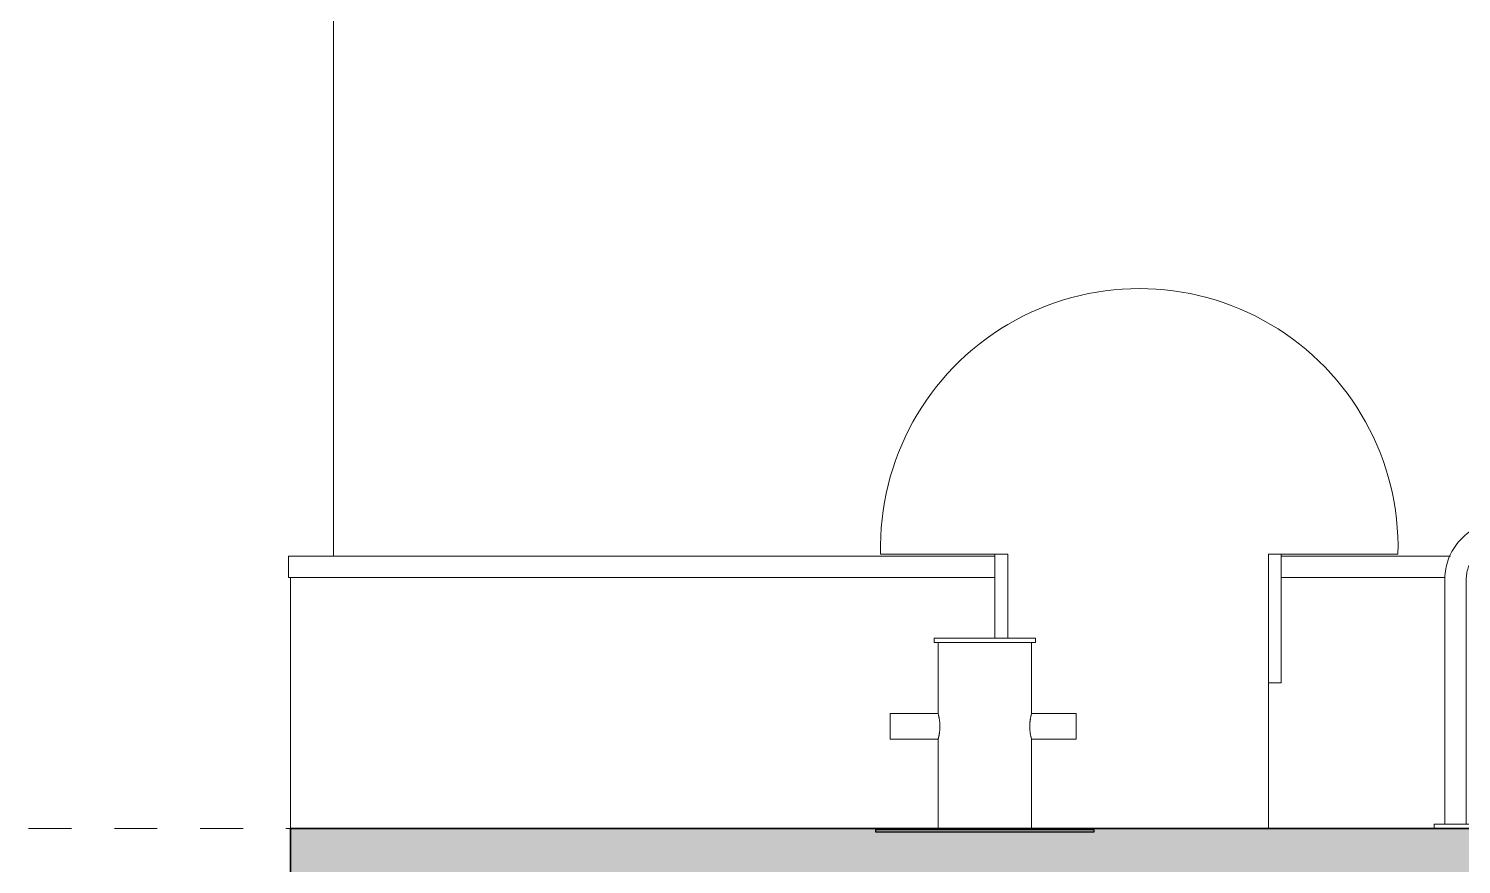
# Model space of a CAD drawing. Header units: metres. Extents: x -3 to 137, y -7 to 15.
# Drawn here: x 106.689 to 110.031, y -0.083 to 1.865 of the extents above; entities that cross this region are included whole.
import ezdxf

# ---------------------------------------------------------------- set-up
doc = ezdxf.new("R2010")
doc.units = ezdxf.units.M
doc.linetypes.add('Centre', pattern=[0.03175, 0.00635, -0.00475, 0.0159, -0.00475])
for name, color, linetype, lineweight in [('A-FLOR', 7, 'Continuous', 9), ('A-FLOR-LEVL', 7, 'Continuous', 9), ('A-FLOR-PATT', 7, 'Continuous', 35), ('A-GENM', 7, 'Continuous', 9), ('A-WALL', 7, 'Continuous', 9), ('I-WALL', 7, 'Continuous', 9)]:
    doc.layers.add(name, color=color, linetype=linetype, lineweight=lineweight)

# ---------------------------------------------------------------- blocks, each defined once
blk = doc.blocks.new('M_Boca extracción - M_Boca extracción-2633244-Elevation 6 - a')
at = {"layer": 'A-GENM', "color": 8, "true_color": 0x808080}
for p, q in [((-16.642, 0.64), (-16.3454, 0.64)), ((-16.3754, 0.64), (-16.3754, 0.4442)), ((-16.3454, 0.64), (-16.3754, 0.64)), ((-16.3454, 0.64), (-16.3454, 0.4442)), ((-16.3454, 0.4442), (-16.3454, 0.64)), ((-15.7374, 0), (-15.7374, 0.64)), ((-15.7374, 0.64), (-15.4352, 0.64)), ((-15.7074, 0.64), (-15.7374, 0.64)), ((-15.7374, 0.64), (-15.7374, 0.34)), ((-15.7074, 0.34), (-15.7074, 0.64)), ((-15.7374, 0.34), (-15.7074, 0.34))]:
    blk.add_line(p, q, dxfattribs=at)
blk.add_arc((-16.0386, 0.6557), 0.6036, 358.5166, 181.4834, dxfattribs=at)
blk = doc.blocks.new('M_Boquilla salida-2 - M_Boquilla salida-2-2743545-Elevation 6 - a')
at = {"layer": 'A-GENM', "color": 8, "true_color": 0x808080}
for p, q in [((-15.326, 0.5808), (-15.326, 0.0101)), ((-15.276, 0.0101), (-15.276, 0.5808)), ((-15.1036, 0.5808), (-15.1036, 0.4411)), ((-15.0536, 0.4411), (-15.0536, 0.5808)), ((-15.1036, 0.4411), (-15.0536, 0.4411)), ((-15.351, 0.0101), (-15.351, 0)), ((-15.251, 0.0101), (-15.351, 0.0101)), ((-15.251, 0), (-15.251, 0.0101))]:
    blk.add_line(p, q, dxfattribs=at)
at = {"layer": 'A-GENM', "color": 8, "true_color": 0x808080, "flags": 128}
for points in [[(-15.2617, 0.6964), (-15.2655, 0.694), (-15.27, 0.6909), (-15.2743, 0.6876), (-15.2785, 0.6841), (-15.2826, 0.6805), (-15.2865, 0.6767), (-15.2902, 0.6728), (-15.2938, 0.6687), (-15.2973, 0.6644), (-15.3005, 0.6601), (-15.3036, 0.6556), (-15.3065, 0.651), (-15.3092, 0.6463), (-15.3117, 0.6414), (-15.3141, 0.6365), (-15.3162, 0.6315), (-15.3181, 0.6264), (-15.3199, 0.6212), (-15.3214, 0.616), (-15.3227, 0.6107), (-15.3238, 0.6054), (-15.3246, 0.6), (-15.3253, 0.5946), (-15.3257, 0.5891), (-15.326, 0.5837), (-15.326, 0.5808)], [(-15.0536, 0.5808), (-15.0537, 0.5862), (-15.054, 0.5916), (-15.0546, 0.5971), (-15.0554, 0.6025), (-15.0563, 0.6078), (-15.0575, 0.6131), (-15.0589, 0.6184), (-15.0605, 0.6236), (-15.0623, 0.6287), (-15.0644, 0.6338), (-15.0666, 0.6388), (-15.069, 0.6437), (-15.0716, 0.6484), (-15.0744, 0.6531), (-15.0774, 0.6577), (-15.0806, 0.6621), (-15.0839, 0.6664), (-15.0874, 0.6706), (-15.0911, 0.6746), (-15.0949, 0.6785), (-15.0989, 0.6822), (-15.103, 0.6857), (-15.1073, 0.6891), (-15.1117, 0.6923), (-15.1162, 0.6954), (-15.1201, 0.6977)], [(-15.276, 0.5808), (-15.2759, 0.5842), (-15.2757, 0.5877), (-15.2754, 0.5911), (-15.2749, 0.5945), (-15.2743, 0.5979), (-15.2735, 0.6013), (-15.2726, 0.6046), (-15.2716, 0.6079), (-15.2705, 0.6111), (-15.2692, 0.6143), (-15.2678, 0.6175), (-15.2663, 0.6206), (-15.2646, 0.6236), (-15.2628, 0.6266), (-15.2609, 0.6294), (-15.2589, 0.6322), (-15.2568, 0.635), (-15.2546, 0.6376), (-15.2523, 0.6401), (-15.2499, 0.6426), (-15.2473, 0.6449), (-15.2447, 0.6472), (-15.242, 0.6493), (-15.2392, 0.6514), (-15.2364, 0.6533), (-15.2334, 0.6551), (-15.2304, 0.6568), (-15.2274, 0.6583), (-15.2242, 0.6598), (-15.221, 0.6611), (-15.2178, 0.6623), (-15.2145, 0.6633), (-15.2112, 0.6643), (-15.2078, 0.6651), (-15.2045, 0.6657), (-15.201, 0.6662), (-15.1976, 0.6666), (-15.1942, 0.6668), (-15.1907, 0.667), (-15.1873, 0.6669), (-15.1838, 0.6668), (-15.1804, 0.6664), (-15.177, 0.666), (-15.1736, 0.6654), (-15.1702, 0.6647), (-15.1669, 0.6639), (-15.1636, 0.6629), (-15.1603, 0.6618), (-15.1571, 0.6605), (-15.1539, 0.6591), (-15.1508, 0.6576), (-15.1478, 0.656), (-15.1448, 0.6543), (-15.1419, 0.6524), (-15.1391, 0.6505), (-15.1363, 0.6484), (-15.1337, 0.6462), (-15.1311, 0.6439), (-15.1286, 0.6415), (-15.1262, 0.639), (-15.124, 0.6364), (-15.1218, 0.6337), (-15.1197, 0.631), (-15.1178, 0.6281), (-15.1159, 0.6252), (-15.1142, 0.6222), (-15.1126, 0.6192), (-15.1112, 0.616), (-15.1098, 0.6129), (-15.1086, 0.6096), (-15.1075, 0.6064), (-15.1065, 0.6031), (-15.1057, 0.5997), (-15.105, 0.5963), (-15.1045, 0.5929), (-15.1041, 0.5895), (-15.1038, 0.5861), (-15.1036, 0.5826), (-15.1036, 0.5808)]]:
    blk.add_lwpolyline(points, dxfattribs=at)
blk = doc.blocks.new('Bolardo - Bolardo-2116282-Elevation 6 - a')
at = {"layer": 'A-GENM', "color": 8, "true_color": 0x808080}
for p, q in [((-16.5168, 0.4442), (-16.5168, 0.4342)), ((-16.5168, 0.4442), (-16.3988, 0.4442)), ((-16.3988, 0.4442), (-16.2808, 0.4442)), ((-16.2808, 0.4342), (-16.2808, 0.4442)), ((-16.3988, 0.4342), (-16.5168, 0.4342)), ((-16.5078, 0.4342), (-16.5078, 0.2682)), ((-16.2808, 0.4342), (-16.3988, 0.4342)), ((-16.2898, 0.2682), (-16.2898, 0.4342)), ((-16.5078, 0.2683), (-16.6199, 0.2683)), ((-16.6199, 0.2383), (-16.6199, 0.2683)), ((-16.1858, 0.2683), (-16.2898, 0.2683)), ((-16.1858, 0.2683), (-16.1858, 0.2383)), ((-16.6199, 0.2083), (-16.6199, 0.2383)), ((-16.1858, 0.2383), (-16.1858, 0.2083)), ((-16.6199, 0.2083), (-16.5078, 0.2083)), ((-16.5078, 0.2083), (-16.5078, 0)), ((-16.2898, 0.2083), (-16.1858, 0.2083)), ((-16.2898, 0), (-16.2898, 0.2083))]:
    blk.add_line(p, q, dxfattribs=at)
at = {"layer": 'A-GENM', "lineweight": 25}
for p, q in [((-16.1438, -0.0028), (-16.6538, -0.0028)), ((-16.6538, -0.0028), (-16.6538, -0.0078)), ((-16.6538, -0.0078), (-16.1438, -0.0078)), ((-16.1438, -0.0078), (-16.1438, -0.0028))]:
    blk.add_line(p, q, dxfattribs=at)
at = {"layer": 'A-GENM', "color": 8, "true_color": 0x808080}
for points, knots in [([(-16.5077, 0.2678), (-16.5078, 0.268), (-16.5078, 0.2682), (-16.5078, 0.2682), (-16.5078, 0.2682)], [0.44444444, 0.44444444, 0.44444444, 0.44444444, 0.47916667, 0.49994781, 0.49994781, 0.49994781, 0.49994781]), ([(-16.5078, 0.2682), (-16.5078, 0.2682), (-16.5078, 0.2682), (-16.5077, 0.268), (-16.5075, 0.2671), (-16.5071, 0.2654), (-16.5066, 0.2632), (-16.5061, 0.2613), (-16.5056, 0.259), (-16.505, 0.2558), (-16.504, 0.2491), (-16.5036, 0.2428), (-16.5036, 0.2383)], [0.4999488, 0.4999488, 0.4999488, 0.4999488, 0.5138889, 0.5486111, 0.5833333, 0.6527778, 0.6875, 0.7222222, 0.7569444, 0.7916667, 0.8611111, 1, 1, 1, 1]), ([(-16.2898, 0.2683), (-16.2898, 0.2683), (-16.2899, 0.2679), (-16.2903, 0.2666), (-16.2908, 0.2647), (-16.2912, 0.2628), (-16.2915, 0.2613), (-16.2919, 0.2595), (-16.2923, 0.2576), (-16.2926, 0.2555), (-16.293, 0.2533), (-16.2933, 0.251), (-16.2936, 0.2478), (-16.2939, 0.2435), (-16.294, 0.24), (-16.294, 0.2383)], [0.5, 0.5, 0.5, 0.5, 0.5555556, 0.6111111, 0.6666667, 0.6944444, 0.7222222, 0.75, 0.7777778, 0.8055556, 0.8333333, 0.8611111, 0.8888889, 0.9444444, 1, 1, 1, 1]), ([(-16.5078, 0.2083), (-16.5078, 0.2083), (-16.5077, 0.2086), (-16.5074, 0.2099), (-16.5069, 0.2118), (-16.5065, 0.2137), (-16.5061, 0.2153), (-16.5057, 0.217), (-16.5054, 0.2189), (-16.505, 0.221), (-16.5047, 0.2232), (-16.5044, 0.2255), (-16.504, 0.2288), (-16.5037, 0.233), (-16.5036, 0.2365), (-16.5036, 0.2383)], [0.5, 0.5, 0.5, 0.5, 0.5555556, 0.6111111, 0.6666667, 0.6944444, 0.7222222, 0.75, 0.7777778, 0.8055556, 0.8333333, 0.8611111, 0.8888889, 0.9444444, 1, 1, 1, 1]), ([(-16.2898, 0.2083), (-16.2898, 0.2083), (-16.2898, 0.2083), (-16.2899, 0.2086), (-16.2901, 0.2094), (-16.2906, 0.2111), (-16.2911, 0.2133), (-16.2915, 0.2152), (-16.292, 0.2175), (-16.2926, 0.2207), (-16.2936, 0.2274), (-16.294, 0.2337), (-16.294, 0.2383)], [0.4999488, 0.4999488, 0.4999488, 0.4999488, 0.5138889, 0.5486111, 0.5833333, 0.6527778, 0.6875, 0.7222222, 0.7569444, 0.7916667, 0.8611111, 1, 1, 1, 1]), ([(-16.29, 0.2087), (-16.2899, 0.2085), (-16.2898, 0.2083), (-16.2898, 0.2083), (-16.2898, 0.2083)], [0.44444444, 0.44444444, 0.44444444, 0.44444444, 0.47916667, 0.49994781, 0.49994781, 0.49994781, 0.49994781])]:
    blk.add_open_spline(points, degree=3, knots=knots, dxfattribs=at)
for points in [[(-16.29, 0.2678), (-16.2899, 0.2681), (-16.2898, 0.2683), (-16.2898, 0.2683)], [(-16.5077, 0.2087), (-16.5078, 0.2084), (-16.5078, 0.2083), (-16.5078, 0.2083)]]:
    blk.add_open_spline(points, degree=3, dxfattribs=at)

msp = doc.modelspace()

# ---------------------------------------------------------------- hatches: boundary and pattern name
at = {"layer": 'A-FLOR-PATT', "lineweight": 9, "true_color": 0x9a9a9a}
msp.add_hatch(color=253, dxfattribs=at).paths.add_polyline_path([(123.2638, -0.2), (131.3441, -0.2), (131.3433, 0), (107.3004, 0), (107.3004, -0.2), (123.0399, -0.2)])

# ---------------------------------------------------------------- linework, layer by layer
at = {"layer": 'A-FLOR', "lineweight": 35}
for p, q in [((131.3441, 0), (107.3004, 0)), ((107.3004, 0), (107.3004, -0.2))]:
    msp.add_line(p, q, dxfattribs=at)
at = {"layer": 'A-FLOR-LEVL', "color": 253, "linetype": 'Centre', "true_color": 0xaaaaaa}
msp.add_line((106.6894, 0), (134.0669, 0), dxfattribs=at)
at = {"layer": 'A-WALL'}
for p, q in [((107.2953, 0.6354), (107.2953, 0.5854)), ((107.2953, 0.6354), (108.9431, 0.6354)), ((109.6111, 0.6354), (110.0056, 0.6354)), ((108.9431, 0.5854), (107.2953, 0.5854)), ((109.9932, 0.5854), (109.6111, 0.5854))]:
    msp.add_line(p, q, dxfattribs=at)
at = {"layer": 'I-WALL'}
for p, q in [((107.4004, 2.7231), (107.4004, 0.6354)), ((107.3004, 0.5854), (107.3004, 0))]:
    msp.add_line(p, q, dxfattribs=at)

# ---------------------------------------------------------------- block references
at = {"layer": 'A-GENM', "color": 8, "true_color": 0x808080}
for name in ['M_Boca extracción - M_Boca extracción-2633244-Elevation 6 - a', 'M_Boquilla salida-2 - M_Boquilla salida-2-2743545-Elevation 6 - a', 'Bolardo - Bolardo-2116282-Elevation 6 - a']:
    msp.add_blockref(name, (125.3185, 0), dxfattribs=at)

doc.saveas('drawing.dxf')
